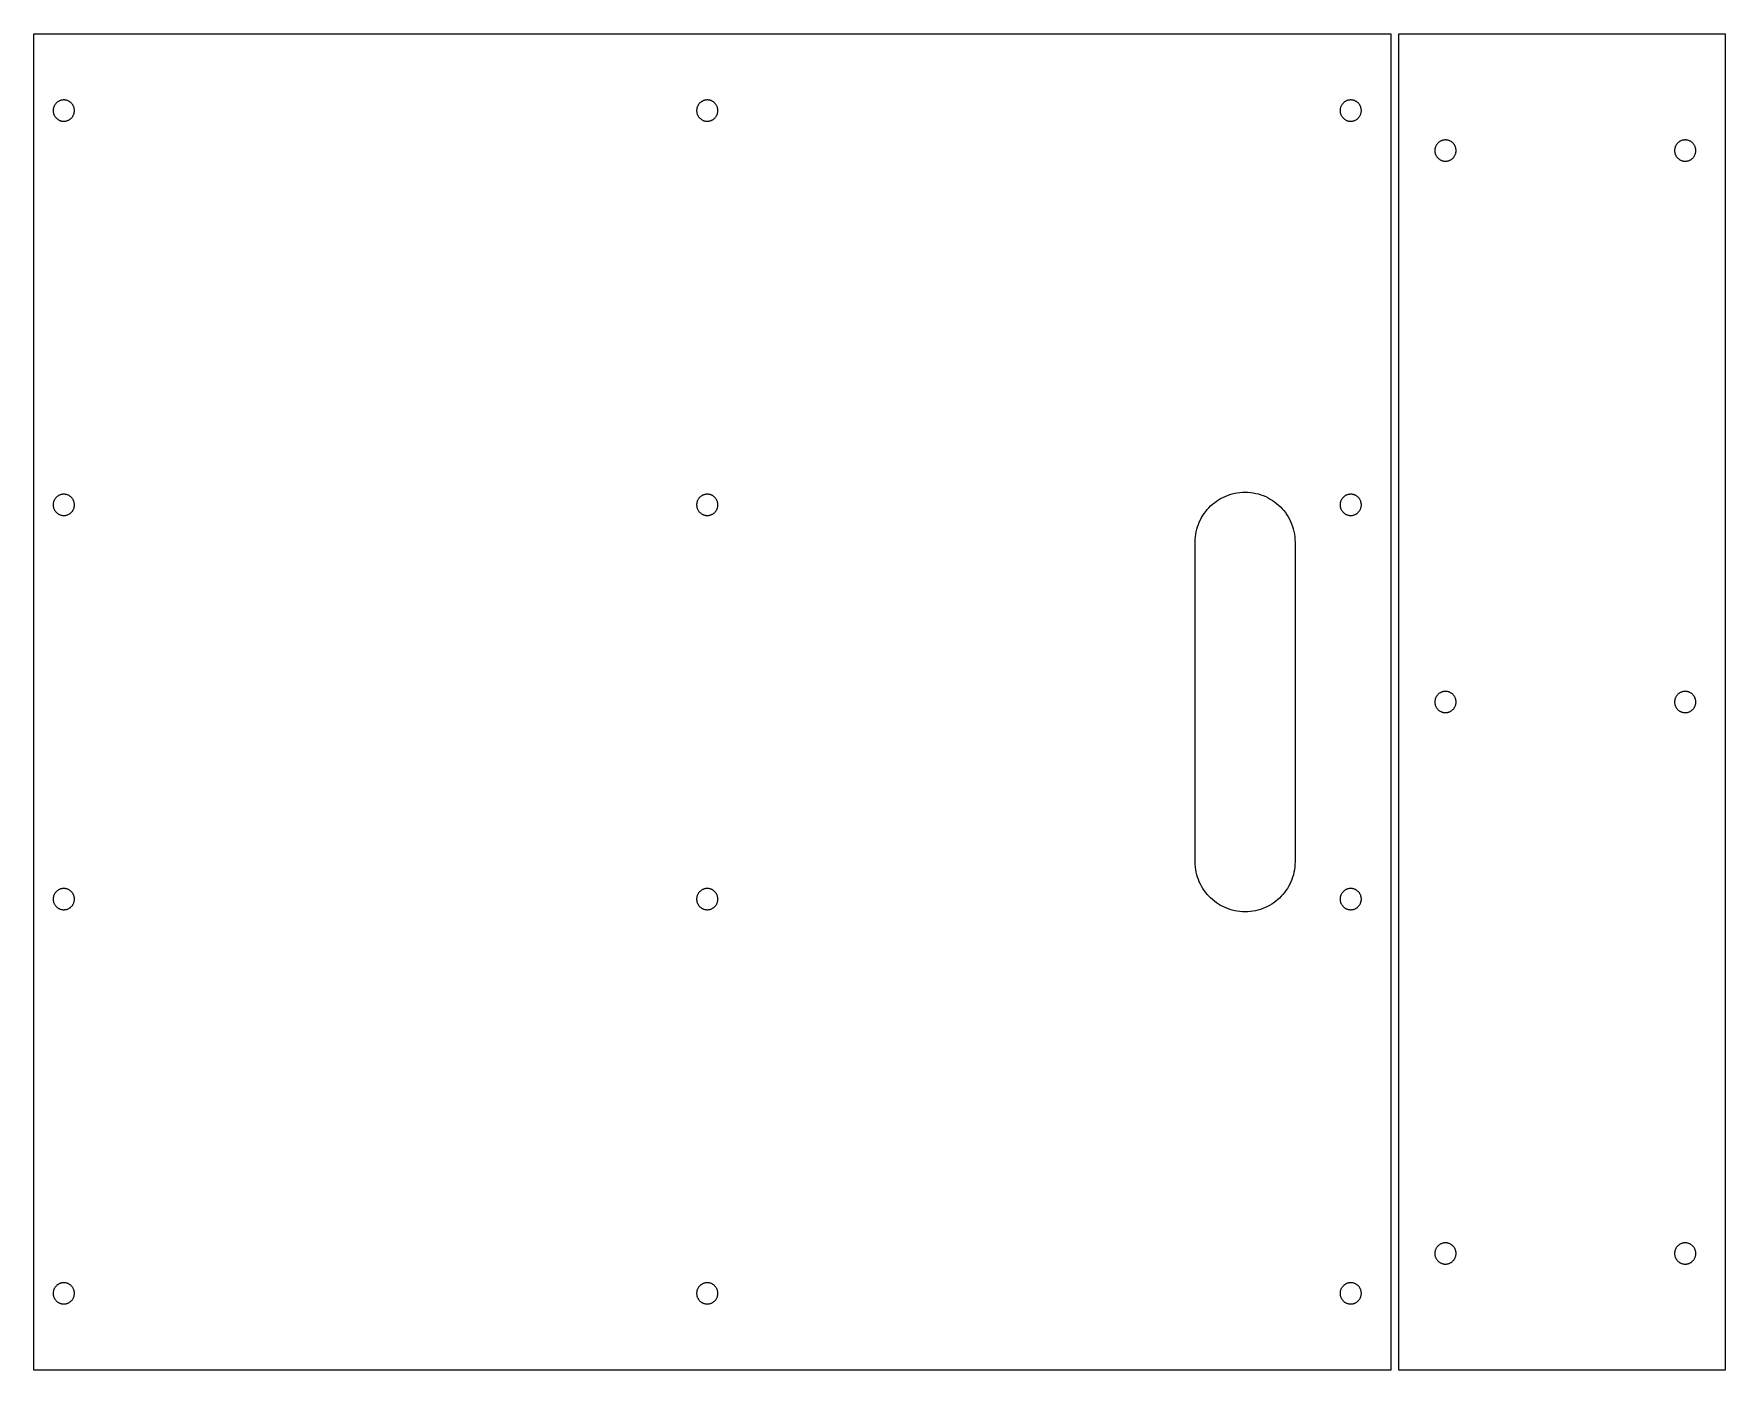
# Model space of a CAD drawing. Header units: millimetres. Extents: x -161 to 377, y -533 to 889.
# Drawn here: x -161 to 377, y -533 to -108 of the extents above; entities that cross this region are included whole.
import ezdxf

# ---------------------------------------------------------------- set-up
doc = ezdxf.new("R2010")
doc.units = ezdxf.units.MM
doc.header["$MEASUREMENT"] = 0

# ---------------------------------------------------------------- blocks, each defined once
blk = doc.blocks.new('block 55')
at = {"color": 7, "lineweight": 25}
blk.add_lwpolyline([(-160.63, -108.29), (270.59, -108.29), (270.59, -533.01), (-160.63, -533.01), (-160.63, -108.29)], dxfattribs=at)
blk = doc.blocks.new('block 56')
at = {"color": 7, "lineweight": 25}
blk.add_lwpolyline([(-151.11, -136.07), (-150.92, -136.06), (-150.74, -136.05), (-150.56, -136.03), (-150.38, -135.99), (-150.21, -135.95), (-150.04, -135.9), (-149.88, -135.84), (-149.71, -135.77), (-149.56, -135.69), (-149.4, -135.61), (-149.26, -135.52), (-149.11, -135.42), (-148.98, -135.31), (-148.85, -135.2), (-148.72, -135.08), (-148.6, -134.95), (-148.49, -134.82), (-148.38, -134.69), (-148.28, -134.54), (-148.19, -134.4), (-148.11, -134.24), (-148.03, -134.09), (-147.96, -133.93), (-147.9, -133.76), (-147.85, -133.59), (-147.81, -133.42), (-147.78, -133.24), (-147.75, -133.06), (-147.74, -132.88), (-147.73, -132.69), (-147.74, -132.51), (-147.75, -132.33), (-147.77, -132.16), (-147.81, -131.98), (-147.85, -131.82), (-147.89, -131.65), (-147.95, -131.49), (-148.01, -131.33), (-148.09, -131.18), (-148.17, -131.03), (-148.25, -130.89), (-148.35, -130.75), (-148.45, -130.61), (-148.55, -130.49), (-148.66, -130.36), (-148.78, -130.24), (-148.91, -130.13), (-149.04, -130.03), (-149.17, -129.93), (-149.31, -129.83), (-149.45, -129.75), (-149.6, -129.67), (-149.76, -129.6), (-149.91, -129.53), (-150.07, -129.48), (-150.24, -129.43), (-150.41, -129.39), (-150.58, -129.35), (-150.75, -129.33), (-150.93, -129.32), (-151.11, -129.31), (-151.29, -129.32), (-151.47, -129.33), (-151.64, -129.35), (-151.81, -129.39), (-151.98, -129.43), (-152.14, -129.48), (-152.31, -129.53), (-152.46, -129.6), (-152.62, -129.67), (-152.77, -129.75), (-152.91, -129.83), (-153.05, -129.93), (-153.18, -130.03), (-153.31, -130.13), (-153.44, -130.25), (-153.56, -130.36), (-153.67, -130.49), (-153.77, -130.62), (-153.87, -130.75), (-153.97, -130.89), (-154.05, -131.04), (-154.13, -131.19), (-154.2, -131.34), (-154.27, -131.5), (-154.33, -131.66), (-154.37, -131.82), (-154.41, -131.99), (-154.45, -132.16), (-154.47, -132.34), (-154.48, -132.51), (-154.49, -132.69), (-154.48, -132.87), (-154.47, -133.05), (-154.45, -133.22), (-154.41, -133.39), (-154.37, -133.56), (-154.33, -133.73), (-154.27, -133.89), (-154.2, -134.05), (-154.13, -134.2), (-154.05, -134.35), (-153.97, -134.49), (-153.87, -134.63), (-153.78, -134.77), (-153.67, -134.9), (-153.56, -135.02), (-153.44, -135.14), (-153.31, -135.25), (-153.18, -135.36), (-153.05, -135.46), (-152.91, -135.55), (-152.77, -135.64), (-152.62, -135.72), (-152.46, -135.79), (-152.31, -135.85), (-152.14, -135.91), (-151.98, -135.96), (-151.81, -136), (-151.64, -136.03), (-151.47, -136.05), (-151.29, -136.06), (-151.11, -136.07)], dxfattribs=at)
blk = doc.blocks.new('block 57')
at = {"color": 7, "lineweight": 25}
blk.add_lwpolyline([(-151.11, -386.68), (-150.92, -386.68), (-150.74, -386.66), (-150.56, -386.64), (-150.38, -386.61), (-150.21, -386.56), (-150.04, -386.51), (-149.88, -386.45), (-149.71, -386.38), (-149.56, -386.31), (-149.4, -386.22), (-149.26, -386.13), (-149.11, -386.03), (-148.98, -385.93), (-148.85, -385.81), (-148.72, -385.7), (-148.6, -385.57), (-148.49, -385.44), (-148.38, -385.3), (-148.28, -385.16), (-148.19, -385.01), (-148.11, -384.86), (-148.03, -384.7), (-147.96, -384.54), (-147.9, -384.37), (-147.85, -384.2), (-147.81, -384.03), (-147.78, -383.85), (-147.75, -383.67), (-147.74, -383.49), (-147.73, -383.31), (-147.74, -383.12), (-147.75, -382.94), (-147.77, -382.77), (-147.81, -382.6), (-147.85, -382.43), (-147.89, -382.27), (-147.95, -382.1), (-148.01, -381.95), (-148.09, -381.8), (-148.17, -381.65), (-148.25, -381.5), (-148.35, -381.36), (-148.45, -381.23), (-148.55, -381.1), (-148.66, -380.98), (-148.78, -380.86), (-148.91, -380.74), (-149.04, -380.64), (-149.17, -380.54), (-149.31, -380.45), (-149.45, -380.36), (-149.6, -380.28), (-149.76, -380.21), (-149.91, -380.15), (-150.07, -380.09), (-150.24, -380.04), (-150.41, -380), (-150.58, -379.97), (-150.75, -379.95), (-150.93, -379.93), (-151.11, -379.93), (-151.29, -379.93), (-151.47, -379.95), (-151.64, -379.97), (-151.81, -380), (-151.98, -380.04), (-152.14, -380.09), (-152.31, -380.15), (-152.46, -380.21), (-152.62, -380.28), (-152.77, -380.36), (-152.91, -380.45), (-153.05, -380.54), (-153.18, -380.64), (-153.31, -380.75), (-153.44, -380.86), (-153.56, -380.98), (-153.67, -381.1), (-153.77, -381.23), (-153.87, -381.36), (-153.97, -381.5), (-154.05, -381.65), (-154.13, -381.8), (-154.2, -381.95), (-154.27, -382.11), (-154.33, -382.27), (-154.37, -382.44), (-154.41, -382.6), (-154.45, -382.78), (-154.47, -382.95), (-154.48, -383.13), (-154.49, -383.31), (-154.48, -383.49), (-154.47, -383.66), (-154.45, -383.84), (-154.41, -384.01), (-154.37, -384.18), (-154.33, -384.34), (-154.27, -384.5), (-154.2, -384.66), (-154.13, -384.81), (-154.05, -384.96), (-153.97, -385.11), (-153.87, -385.25), (-153.78, -385.38), (-153.67, -385.51), (-153.56, -385.63), (-153.44, -385.75), (-153.31, -385.86), (-153.18, -385.97), (-153.05, -386.07), (-152.91, -386.16), (-152.77, -386.25), (-152.62, -386.33), (-152.46, -386.4), (-152.31, -386.47), (-152.14, -386.52), (-151.98, -386.57), (-151.81, -386.61), (-151.64, -386.64), (-151.47, -386.66), (-151.29, -386.68), (-151.11, -386.68)], dxfattribs=at)
blk = doc.blocks.new('block 58')
at = {"color": 7, "lineweight": 25}
blk.add_lwpolyline([(53.39, -511.99), (53.57, -511.99), (53.76, -511.97), (53.94, -511.95), (54.11, -511.91), (54.29, -511.87), (54.46, -511.82), (54.62, -511.76), (54.78, -511.69), (54.94, -511.61), (55.1, -511.53), (55.24, -511.44), (55.39, -511.34), (55.52, -511.23), (55.65, -511.12), (55.78, -511), (55.9, -510.88), (56.01, -510.74), (56.12, -510.61), (56.21, -510.46), (56.31, -510.32), (56.39, -510.16), (56.47, -510.01), (56.54, -509.85), (56.6, -509.68), (56.65, -509.51), (56.69, -509.34), (56.72, -509.16), (56.75, -508.98), (56.76, -508.8), (56.77, -508.61), (56.76, -508.43), (56.75, -508.25), (56.73, -508.08), (56.69, -507.91), (56.65, -507.74), (56.61, -507.57), (56.55, -507.41), (56.48, -507.25), (56.41, -507.1), (56.33, -506.95), (56.25, -506.81), (56.15, -506.67), (56.05, -506.53), (55.95, -506.4), (55.83, -506.28), (55.72, -506.16), (55.59, -506.05), (55.46, -505.95), (55.33, -505.85), (55.19, -505.75), (55.04, -505.67), (54.9, -505.59), (54.74, -505.52), (54.58, -505.45), (54.42, -505.4), (54.26, -505.35), (54.09, -505.31), (53.92, -505.28), (53.75, -505.25), (53.57, -505.24), (53.39, -505.23), (53.21, -505.24), (53.03, -505.25), (52.86, -505.28), (52.69, -505.31), (52.52, -505.35), (52.36, -505.4), (52.19, -505.45), (52.04, -505.52), (51.88, -505.59), (51.73, -505.67), (51.59, -505.75), (51.45, -505.85), (51.31, -505.95), (51.19, -506.05), (51.06, -506.17), (50.94, -506.28), (50.83, -506.41), (50.72, -506.54), (50.62, -506.67), (50.53, -506.81), (50.45, -506.96), (50.37, -507.1), (50.29, -507.26), (50.23, -507.42), (50.17, -507.58), (50.12, -507.74), (50.09, -507.91), (50.05, -508.08), (50.03, -508.26), (50.02, -508.43), (50.01, -508.61), (50.02, -508.79), (50.03, -508.97), (50.05, -509.14), (50.09, -509.31), (50.12, -509.48), (50.17, -509.65), (50.23, -509.81), (50.29, -509.97), (50.37, -510.12), (50.45, -510.27), (50.53, -510.41), (50.62, -510.55), (50.72, -510.69), (50.83, -510.82), (50.94, -510.94), (51.06, -511.06), (51.19, -511.17), (51.31, -511.28), (51.45, -511.38), (51.59, -511.47), (51.73, -511.56), (51.88, -511.64), (52.04, -511.71), (52.19, -511.77), (52.35, -511.83), (52.52, -511.88), (52.69, -511.92), (52.86, -511.95), (53.03, -511.97), (53.21, -511.99), (53.39, -511.99)], dxfattribs=at)
blk = doc.blocks.new('block 59')
at = {"color": 7, "lineweight": 25}
blk.add_lwpolyline([(53.39, -261.38), (53.57, -261.37), (53.76, -261.36), (53.94, -261.33), (54.11, -261.3), (54.29, -261.26), (54.46, -261.2), (54.62, -261.15), (54.78, -261.08), (54.94, -261), (55.1, -260.92), (55.24, -260.82), (55.39, -260.72), (55.52, -260.62), (55.65, -260.51), (55.78, -260.39), (55.9, -260.26), (56.01, -260.13), (56.12, -259.99), (56.21, -259.85), (56.31, -259.7), (56.39, -259.55), (56.47, -259.39), (56.54, -259.23), (56.6, -259.07), (56.65, -258.9), (56.69, -258.72), (56.72, -258.55), (56.75, -258.37), (56.76, -258.18), (56.77, -258), (56.76, -257.81), (56.75, -257.64), (56.73, -257.46), (56.69, -257.29), (56.65, -257.12), (56.61, -256.96), (56.55, -256.8), (56.48, -256.64), (56.41, -256.49), (56.33, -256.34), (56.25, -256.2), (56.15, -256.05), (56.05, -255.92), (55.95, -255.79), (55.83, -255.67), (55.72, -255.55), (55.59, -255.44), (55.46, -255.33), (55.33, -255.23), (55.19, -255.14), (55.04, -255.05), (54.9, -254.97), (54.74, -254.9), (54.58, -254.84), (54.42, -254.78), (54.26, -254.73), (54.09, -254.69), (53.92, -254.66), (53.75, -254.64), (53.57, -254.63), (53.39, -254.62), (53.21, -254.63), (53.03, -254.64), (52.86, -254.66), (52.69, -254.69), (52.52, -254.73), (52.36, -254.78), (52.19, -254.84), (52.04, -254.9), (51.88, -254.97), (51.73, -255.05), (51.59, -255.14), (51.45, -255.23), (51.31, -255.33), (51.19, -255.44), (51.06, -255.55), (50.94, -255.67), (50.83, -255.79), (50.72, -255.92), (50.62, -256.06), (50.53, -256.2), (50.45, -256.34), (50.37, -256.49), (50.29, -256.65), (50.23, -256.8), (50.17, -256.96), (50.12, -257.13), (50.09, -257.3), (50.05, -257.47), (50.03, -257.64), (50.02, -257.82), (50.01, -258), (50.02, -258.18), (50.03, -258.35), (50.05, -258.53), (50.09, -258.7), (50.12, -258.87), (50.17, -259.03), (50.23, -259.2), (50.29, -259.35), (50.37, -259.51), (50.45, -259.65), (50.53, -259.8), (50.62, -259.94), (50.72, -260.07), (50.83, -260.2), (50.94, -260.33), (51.06, -260.45), (51.19, -260.56), (51.31, -260.66), (51.45, -260.76), (51.59, -260.86), (51.73, -260.94), (51.88, -261.02), (52.04, -261.09), (52.19, -261.16), (52.35, -261.22), (52.52, -261.26), (52.69, -261.3), (52.86, -261.34), (53.03, -261.36), (53.21, -261.37), (53.39, -261.38)], dxfattribs=at)
blk = doc.blocks.new('block 60')
at = {"color": 7, "lineweight": 25}
blk.add_lwpolyline([(257.89, -136.07), (258.07, -136.06), (258.26, -136.05), (258.44, -136.03), (258.61, -135.99), (258.79, -135.95), (258.96, -135.9), (259.12, -135.84), (259.28, -135.77), (259.44, -135.69), (259.59, -135.61), (259.74, -135.52), (259.88, -135.42), (260.02, -135.31), (260.15, -135.2), (260.28, -135.08), (260.4, -134.95), (260.51, -134.82), (260.61, -134.69), (260.71, -134.54), (260.81, -134.4), (260.89, -134.24), (260.96, -134.09), (261.03, -133.93), (261.09, -133.76), (261.15, -133.59), (261.19, -133.42), (261.22, -133.24), (261.25, -133.06), (261.26, -132.88), (261.27, -132.69), (261.26, -132.51), (261.25, -132.33), (261.22, -132.16), (261.19, -131.98), (261.15, -131.82), (261.1, -131.65), (261.05, -131.49), (260.98, -131.33), (260.91, -131.18), (260.83, -131.03), (260.75, -130.89), (260.65, -130.75), (260.55, -130.61), (260.45, -130.49), (260.33, -130.36), (260.21, -130.24), (260.09, -130.13), (259.96, -130.03), (259.83, -129.93), (259.69, -129.83), (259.54, -129.75), (259.39, -129.67), (259.24, -129.6), (259.08, -129.53), (258.92, -129.48), (258.76, -129.43), (258.59, -129.39), (258.42, -129.35), (258.24, -129.33), (258.07, -129.32), (257.89, -129.31), (257.71, -129.32), (257.53, -129.33), (257.36, -129.35), (257.19, -129.39), (257.02, -129.43), (256.85, -129.48), (256.69, -129.53), (256.53, -129.6), (256.38, -129.67), (256.23, -129.75), (256.09, -129.83), (255.95, -129.93), (255.81, -130.03), (255.68, -130.13), (255.56, -130.25), (255.44, -130.36), (255.33, -130.49), (255.22, -130.62), (255.12, -130.75), (255.03, -130.89), (254.94, -131.04), (254.86, -131.19), (254.79, -131.34), (254.73, -131.5), (254.67, -131.66), (254.62, -131.82), (254.58, -131.99), (254.55, -132.16), (254.53, -132.34), (254.51, -132.51), (254.51, -132.69), (254.51, -132.87), (254.53, -133.05), (254.55, -133.22), (254.58, -133.39), (254.62, -133.56), (254.67, -133.73), (254.73, -133.89), (254.79, -134.05), (254.86, -134.2), (254.94, -134.35), (255.03, -134.49), (255.12, -134.63), (255.22, -134.77), (255.33, -134.9), (255.44, -135.02), (255.56, -135.14), (255.68, -135.25), (255.81, -135.36), (255.95, -135.46), (256.09, -135.55), (256.23, -135.64), (256.38, -135.72), (256.53, -135.79), (256.69, -135.85), (256.85, -135.91), (257.02, -135.96), (257.19, -136), (257.36, -136.03), (257.53, -136.05), (257.71, -136.06), (257.89, -136.07)], dxfattribs=at)
blk = doc.blocks.new('block 61')
at = {"color": 7, "lineweight": 25}
blk.add_lwpolyline([(257.89, -386.68), (258.07, -386.68), (258.26, -386.66), (258.44, -386.64), (258.61, -386.61), (258.79, -386.56), (258.96, -386.51), (259.12, -386.45), (259.28, -386.38), (259.44, -386.31), (259.59, -386.22), (259.74, -386.13), (259.88, -386.03), (260.02, -385.93), (260.15, -385.81), (260.28, -385.7), (260.4, -385.57), (260.51, -385.44), (260.61, -385.3), (260.71, -385.16), (260.81, -385.01), (260.89, -384.86), (260.96, -384.7), (261.03, -384.54), (261.09, -384.37), (261.15, -384.2), (261.19, -384.03), (261.22, -383.85), (261.25, -383.67), (261.26, -383.49), (261.27, -383.31), (261.26, -383.12), (261.25, -382.94), (261.22, -382.77), (261.19, -382.6), (261.15, -382.43), (261.1, -382.27), (261.05, -382.1), (260.98, -381.95), (260.91, -381.8), (260.83, -381.65), (260.75, -381.5), (260.65, -381.36), (260.55, -381.23), (260.45, -381.1), (260.33, -380.98), (260.21, -380.86), (260.09, -380.74), (259.96, -380.64), (259.83, -380.54), (259.69, -380.45), (259.54, -380.36), (259.39, -380.28), (259.24, -380.21), (259.08, -380.15), (258.92, -380.09), (258.76, -380.04), (258.59, -380), (258.42, -379.97), (258.24, -379.95), (258.07, -379.93), (257.89, -379.93), (257.71, -379.93), (257.53, -379.95), (257.36, -379.97), (257.19, -380), (257.02, -380.04), (256.85, -380.09), (256.69, -380.15), (256.53, -380.21), (256.38, -380.28), (256.23, -380.36), (256.09, -380.45), (255.95, -380.54), (255.81, -380.64), (255.68, -380.75), (255.56, -380.86), (255.44, -380.98), (255.33, -381.1), (255.22, -381.23), (255.12, -381.36), (255.03, -381.5), (254.94, -381.65), (254.86, -381.8), (254.79, -381.95), (254.73, -382.11), (254.67, -382.27), (254.62, -382.44), (254.58, -382.6), (254.55, -382.78), (254.53, -382.95), (254.51, -383.13), (254.51, -383.31), (254.51, -383.49), (254.53, -383.66), (254.55, -383.84), (254.58, -384.01), (254.62, -384.18), (254.67, -384.34), (254.73, -384.5), (254.79, -384.66), (254.86, -384.81), (254.94, -384.96), (255.03, -385.11), (255.12, -385.25), (255.22, -385.38), (255.33, -385.51), (255.44, -385.63), (255.56, -385.75), (255.68, -385.86), (255.81, -385.97), (255.95, -386.07), (256.09, -386.16), (256.23, -386.25), (256.38, -386.33), (256.53, -386.4), (256.69, -386.47), (256.85, -386.52), (257.02, -386.57), (257.19, -386.61), (257.36, -386.64), (257.53, -386.66), (257.71, -386.68), (257.89, -386.68)], dxfattribs=at)
blk = doc.blocks.new('block 62')
at = {"color": 7, "lineweight": 25}
blk.add_lwpolyline([(257.89, -511.99), (258.07, -511.99), (258.26, -511.97), (258.44, -511.95), (258.61, -511.91), (258.79, -511.87), (258.96, -511.82), (259.12, -511.76), (259.28, -511.69), (259.44, -511.61), (259.59, -511.53), (259.74, -511.44), (259.88, -511.34), (260.02, -511.23), (260.15, -511.12), (260.28, -511), (260.4, -510.88), (260.51, -510.74), (260.61, -510.61), (260.71, -510.46), (260.81, -510.32), (260.89, -510.16), (260.96, -510.01), (261.03, -509.85), (261.09, -509.68), (261.15, -509.51), (261.19, -509.34), (261.22, -509.16), (261.25, -508.98), (261.26, -508.8), (261.27, -508.61), (261.26, -508.43), (261.25, -508.25), (261.22, -508.08), (261.19, -507.91), (261.15, -507.74), (261.1, -507.57), (261.05, -507.41), (260.98, -507.25), (260.91, -507.1), (260.83, -506.95), (260.75, -506.81), (260.65, -506.67), (260.55, -506.53), (260.45, -506.4), (260.33, -506.28), (260.21, -506.16), (260.09, -506.05), (259.96, -505.95), (259.83, -505.85), (259.69, -505.75), (259.54, -505.67), (259.39, -505.59), (259.24, -505.52), (259.08, -505.45), (258.92, -505.4), (258.76, -505.35), (258.59, -505.31), (258.42, -505.28), (258.24, -505.25), (258.07, -505.24), (257.89, -505.23), (257.71, -505.24), (257.53, -505.25), (257.36, -505.28), (257.19, -505.31), (257.02, -505.35), (256.85, -505.4), (256.69, -505.45), (256.53, -505.52), (256.38, -505.59), (256.23, -505.67), (256.09, -505.75), (255.95, -505.85), (255.81, -505.95), (255.68, -506.05), (255.56, -506.17), (255.44, -506.28), (255.33, -506.41), (255.22, -506.54), (255.12, -506.67), (255.03, -506.81), (254.94, -506.96), (254.86, -507.1), (254.79, -507.26), (254.73, -507.42), (254.67, -507.58), (254.62, -507.74), (254.58, -507.91), (254.55, -508.08), (254.53, -508.26), (254.51, -508.43), (254.51, -508.61), (254.51, -508.79), (254.53, -508.97), (254.55, -509.14), (254.58, -509.31), (254.62, -509.48), (254.67, -509.65), (254.73, -509.81), (254.79, -509.97), (254.86, -510.12), (254.94, -510.27), (255.03, -510.41), (255.12, -510.55), (255.22, -510.69), (255.33, -510.82), (255.44, -510.94), (255.56, -511.06), (255.68, -511.17), (255.81, -511.28), (255.95, -511.38), (256.09, -511.47), (256.23, -511.56), (256.38, -511.64), (256.53, -511.71), (256.69, -511.77), (256.85, -511.83), (257.02, -511.88), (257.19, -511.92), (257.36, -511.95), (257.53, -511.97), (257.71, -511.99), (257.89, -511.99)], dxfattribs=at)
blk = doc.blocks.new('block 63')
at = {"color": 7, "lineweight": 25}
blk.add_lwpolyline([(257.89, -261.38), (258.07, -261.37), (258.26, -261.36), (258.44, -261.33), (258.61, -261.3), (258.79, -261.26), (258.96, -261.2), (259.12, -261.15), (259.28, -261.08), (259.44, -261), (259.59, -260.92), (259.74, -260.82), (259.88, -260.72), (260.02, -260.62), (260.15, -260.51), (260.28, -260.39), (260.4, -260.26), (260.51, -260.13), (260.61, -259.99), (260.71, -259.85), (260.81, -259.7), (260.89, -259.55), (260.96, -259.39), (261.03, -259.23), (261.09, -259.07), (261.15, -258.9), (261.19, -258.72), (261.22, -258.55), (261.25, -258.37), (261.26, -258.18), (261.27, -258), (261.26, -257.81), (261.25, -257.64), (261.22, -257.46), (261.19, -257.29), (261.15, -257.12), (261.1, -256.96), (261.05, -256.8), (260.98, -256.64), (260.91, -256.49), (260.83, -256.34), (260.75, -256.2), (260.65, -256.05), (260.55, -255.92), (260.45, -255.79), (260.33, -255.67), (260.21, -255.55), (260.09, -255.44), (259.96, -255.33), (259.83, -255.23), (259.69, -255.14), (259.54, -255.05), (259.39, -254.97), (259.24, -254.9), (259.08, -254.84), (258.92, -254.78), (258.76, -254.73), (258.59, -254.69), (258.42, -254.66), (258.24, -254.64), (258.07, -254.63), (257.89, -254.62), (257.71, -254.63), (257.53, -254.64), (257.36, -254.66), (257.19, -254.69), (257.02, -254.73), (256.85, -254.78), (256.69, -254.84), (256.53, -254.9), (256.38, -254.97), (256.23, -255.05), (256.09, -255.14), (255.95, -255.23), (255.81, -255.33), (255.68, -255.44), (255.56, -255.55), (255.44, -255.67), (255.33, -255.79), (255.22, -255.92), (255.12, -256.06), (255.03, -256.2), (254.94, -256.34), (254.86, -256.49), (254.79, -256.65), (254.73, -256.8), (254.67, -256.96), (254.62, -257.13), (254.58, -257.3), (254.55, -257.47), (254.53, -257.64), (254.51, -257.82), (254.51, -258), (254.51, -258.18), (254.53, -258.35), (254.55, -258.53), (254.58, -258.7), (254.62, -258.87), (254.67, -259.03), (254.73, -259.2), (254.79, -259.35), (254.86, -259.51), (254.94, -259.65), (255.03, -259.8), (255.12, -259.94), (255.22, -260.07), (255.33, -260.2), (255.44, -260.33), (255.56, -260.45), (255.68, -260.56), (255.81, -260.66), (255.95, -260.76), (256.09, -260.86), (256.23, -260.94), (256.38, -261.02), (256.53, -261.09), (256.69, -261.16), (256.85, -261.22), (257.02, -261.26), (257.19, -261.3), (257.36, -261.34), (257.53, -261.36), (257.71, -261.37), (257.89, -261.38)], dxfattribs=at)
blk = doc.blocks.new('block 64')
at = {"color": 7, "lineweight": 25}
blk.add_lwpolyline([(53.39, -136.07), (53.57, -136.06), (53.76, -136.05), (53.94, -136.03), (54.11, -135.99), (54.29, -135.95), (54.46, -135.9), (54.62, -135.84), (54.78, -135.77), (54.94, -135.69), (55.1, -135.61), (55.24, -135.52), (55.39, -135.42), (55.52, -135.31), (55.65, -135.2), (55.78, -135.08), (55.9, -134.95), (56.01, -134.82), (56.12, -134.69), (56.21, -134.54), (56.31, -134.4), (56.39, -134.24), (56.47, -134.09), (56.54, -133.93), (56.6, -133.76), (56.65, -133.59), (56.69, -133.42), (56.72, -133.24), (56.75, -133.06), (56.76, -132.88), (56.77, -132.69), (56.76, -132.51), (56.75, -132.33), (56.73, -132.16), (56.69, -131.98), (56.65, -131.82), (56.61, -131.65), (56.55, -131.49), (56.48, -131.33), (56.41, -131.18), (56.33, -131.03), (56.25, -130.89), (56.15, -130.75), (56.05, -130.61), (55.95, -130.49), (55.83, -130.36), (55.72, -130.24), (55.59, -130.13), (55.46, -130.03), (55.33, -129.93), (55.19, -129.83), (55.04, -129.75), (54.9, -129.67), (54.74, -129.6), (54.58, -129.53), (54.42, -129.48), (54.26, -129.43), (54.09, -129.39), (53.92, -129.35), (53.75, -129.33), (53.57, -129.32), (53.39, -129.31), (53.21, -129.32), (53.03, -129.33), (52.86, -129.35), (52.69, -129.39), (52.52, -129.43), (52.36, -129.48), (52.19, -129.53), (52.04, -129.6), (51.88, -129.67), (51.73, -129.75), (51.59, -129.83), (51.45, -129.93), (51.31, -130.03), (51.19, -130.13), (51.06, -130.25), (50.94, -130.36), (50.83, -130.49), (50.72, -130.62), (50.62, -130.75), (50.53, -130.89), (50.45, -131.04), (50.37, -131.19), (50.29, -131.34), (50.23, -131.5), (50.17, -131.66), (50.12, -131.82), (50.09, -131.99), (50.05, -132.16), (50.03, -132.34), (50.02, -132.51), (50.01, -132.69), (50.02, -132.87), (50.03, -133.05), (50.05, -133.22), (50.09, -133.39), (50.12, -133.56), (50.17, -133.73), (50.23, -133.89), (50.29, -134.05), (50.37, -134.2), (50.45, -134.35), (50.53, -134.49), (50.62, -134.63), (50.72, -134.77), (50.83, -134.9), (50.94, -135.02), (51.06, -135.14), (51.19, -135.25), (51.31, -135.36), (51.45, -135.46), (51.59, -135.55), (51.73, -135.64), (51.88, -135.72), (52.04, -135.79), (52.19, -135.85), (52.35, -135.91), (52.52, -135.96), (52.69, -136), (52.86, -136.03), (53.03, -136.05), (53.21, -136.06), (53.39, -136.07)], dxfattribs=at)
blk = doc.blocks.new('block 65')
at = {"color": 7, "lineweight": 25}
blk.add_lwpolyline([(53.39, -386.68), (53.57, -386.68), (53.76, -386.66), (53.94, -386.64), (54.11, -386.61), (54.29, -386.56), (54.46, -386.51), (54.62, -386.45), (54.78, -386.38), (54.94, -386.31), (55.1, -386.22), (55.24, -386.13), (55.39, -386.03), (55.52, -385.93), (55.65, -385.81), (55.78, -385.7), (55.9, -385.57), (56.01, -385.44), (56.12, -385.3), (56.21, -385.16), (56.31, -385.01), (56.39, -384.86), (56.47, -384.7), (56.54, -384.54), (56.6, -384.37), (56.65, -384.2), (56.69, -384.03), (56.72, -383.85), (56.75, -383.67), (56.76, -383.49), (56.77, -383.31), (56.76, -383.12), (56.75, -382.94), (56.73, -382.77), (56.69, -382.6), (56.65, -382.43), (56.61, -382.27), (56.55, -382.1), (56.48, -381.95), (56.41, -381.8), (56.33, -381.65), (56.25, -381.5), (56.15, -381.36), (56.05, -381.23), (55.95, -381.1), (55.83, -380.98), (55.72, -380.86), (55.59, -380.74), (55.46, -380.64), (55.33, -380.54), (55.19, -380.45), (55.04, -380.36), (54.9, -380.28), (54.74, -380.21), (54.58, -380.15), (54.42, -380.09), (54.26, -380.04), (54.09, -380), (53.92, -379.97), (53.75, -379.95), (53.57, -379.93), (53.39, -379.93), (53.21, -379.93), (53.03, -379.95), (52.86, -379.97), (52.69, -380), (52.52, -380.04), (52.36, -380.09), (52.19, -380.15), (52.04, -380.21), (51.88, -380.28), (51.73, -380.36), (51.59, -380.45), (51.45, -380.54), (51.31, -380.64), (51.19, -380.75), (51.06, -380.86), (50.94, -380.98), (50.83, -381.1), (50.72, -381.23), (50.62, -381.36), (50.53, -381.5), (50.45, -381.65), (50.37, -381.8), (50.29, -381.95), (50.23, -382.11), (50.17, -382.27), (50.12, -382.44), (50.09, -382.6), (50.05, -382.78), (50.03, -382.95), (50.02, -383.13), (50.01, -383.31), (50.02, -383.49), (50.03, -383.66), (50.05, -383.84), (50.09, -384.01), (50.12, -384.18), (50.17, -384.34), (50.23, -384.5), (50.29, -384.66), (50.37, -384.81), (50.45, -384.96), (50.53, -385.11), (50.62, -385.25), (50.72, -385.38), (50.83, -385.51), (50.94, -385.63), (51.06, -385.75), (51.19, -385.86), (51.31, -385.97), (51.45, -386.07), (51.59, -386.16), (51.73, -386.25), (51.88, -386.33), (52.04, -386.4), (52.19, -386.47), (52.35, -386.52), (52.52, -386.57), (52.69, -386.61), (52.86, -386.64), (53.03, -386.66), (53.21, -386.68), (53.39, -386.68)], dxfattribs=at)
blk = doc.blocks.new('block 66')
at = {"color": 7, "lineweight": 25}
blk.add_lwpolyline([(-151.11, -511.99), (-150.92, -511.99), (-150.74, -511.97), (-150.56, -511.95), (-150.38, -511.91), (-150.21, -511.87), (-150.04, -511.82), (-149.88, -511.76), (-149.71, -511.69), (-149.56, -511.61), (-149.4, -511.53), (-149.26, -511.44), (-149.11, -511.34), (-148.98, -511.23), (-148.85, -511.12), (-148.72, -511), (-148.6, -510.88), (-148.49, -510.74), (-148.38, -510.61), (-148.28, -510.46), (-148.19, -510.32), (-148.11, -510.16), (-148.03, -510.01), (-147.96, -509.85), (-147.9, -509.68), (-147.85, -509.51), (-147.81, -509.34), (-147.78, -509.16), (-147.75, -508.98), (-147.74, -508.8), (-147.73, -508.61), (-147.74, -508.43), (-147.75, -508.25), (-147.77, -508.08), (-147.81, -507.91), (-147.85, -507.74), (-147.89, -507.57), (-147.95, -507.41), (-148.01, -507.25), (-148.09, -507.1), (-148.17, -506.95), (-148.25, -506.81), (-148.35, -506.67), (-148.45, -506.53), (-148.55, -506.4), (-148.66, -506.28), (-148.78, -506.16), (-148.91, -506.05), (-149.04, -505.95), (-149.17, -505.85), (-149.31, -505.75), (-149.45, -505.67), (-149.6, -505.59), (-149.76, -505.52), (-149.91, -505.45), (-150.07, -505.4), (-150.24, -505.35), (-150.41, -505.31), (-150.58, -505.28), (-150.75, -505.25), (-150.93, -505.24), (-151.11, -505.23), (-151.29, -505.24), (-151.47, -505.25), (-151.64, -505.28), (-151.81, -505.31), (-151.98, -505.35), (-152.14, -505.4), (-152.31, -505.45), (-152.46, -505.52), (-152.62, -505.59), (-152.77, -505.67), (-152.91, -505.75), (-153.05, -505.85), (-153.18, -505.95), (-153.31, -506.05), (-153.44, -506.17), (-153.56, -506.28), (-153.67, -506.41), (-153.77, -506.54), (-153.87, -506.67), (-153.97, -506.81), (-154.05, -506.96), (-154.13, -507.1), (-154.2, -507.26), (-154.27, -507.42), (-154.33, -507.58), (-154.37, -507.74), (-154.41, -507.91), (-154.45, -508.08), (-154.47, -508.26), (-154.48, -508.43), (-154.49, -508.61), (-154.48, -508.79), (-154.47, -508.97), (-154.45, -509.14), (-154.41, -509.31), (-154.37, -509.48), (-154.33, -509.65), (-154.27, -509.81), (-154.2, -509.97), (-154.13, -510.12), (-154.05, -510.27), (-153.97, -510.41), (-153.87, -510.55), (-153.78, -510.69), (-153.67, -510.82), (-153.56, -510.94), (-153.44, -511.06), (-153.31, -511.17), (-153.18, -511.28), (-153.05, -511.38), (-152.91, -511.47), (-152.77, -511.56), (-152.62, -511.64), (-152.46, -511.71), (-152.31, -511.77), (-152.14, -511.83), (-151.98, -511.88), (-151.81, -511.92), (-151.64, -511.95), (-151.47, -511.97), (-151.29, -511.99), (-151.11, -511.99)], dxfattribs=at)
blk = doc.blocks.new('block 67')
at = {"color": 7, "lineweight": 25}
blk.add_lwpolyline([(-151.11, -261.38), (-150.92, -261.37), (-150.74, -261.36), (-150.56, -261.33), (-150.38, -261.3), (-150.21, -261.26), (-150.04, -261.2), (-149.88, -261.15), (-149.71, -261.08), (-149.56, -261), (-149.4, -260.92), (-149.26, -260.82), (-149.11, -260.72), (-148.98, -260.62), (-148.85, -260.51), (-148.72, -260.39), (-148.6, -260.26), (-148.49, -260.13), (-148.38, -259.99), (-148.28, -259.85), (-148.19, -259.7), (-148.11, -259.55), (-148.03, -259.39), (-147.96, -259.23), (-147.9, -259.07), (-147.85, -258.9), (-147.81, -258.72), (-147.78, -258.55), (-147.75, -258.37), (-147.74, -258.18), (-147.73, -258), (-147.74, -257.81), (-147.75, -257.64), (-147.77, -257.46), (-147.81, -257.29), (-147.85, -257.12), (-147.89, -256.96), (-147.95, -256.8), (-148.01, -256.64), (-148.09, -256.49), (-148.17, -256.34), (-148.25, -256.2), (-148.35, -256.05), (-148.45, -255.92), (-148.55, -255.79), (-148.66, -255.67), (-148.78, -255.55), (-148.91, -255.44), (-149.04, -255.33), (-149.17, -255.23), (-149.31, -255.14), (-149.45, -255.05), (-149.6, -254.97), (-149.76, -254.9), (-149.91, -254.84), (-150.07, -254.78), (-150.24, -254.73), (-150.41, -254.69), (-150.58, -254.66), (-150.75, -254.64), (-150.93, -254.63), (-151.11, -254.62), (-151.29, -254.63), (-151.47, -254.64), (-151.64, -254.66), (-151.81, -254.69), (-151.98, -254.73), (-152.14, -254.78), (-152.31, -254.84), (-152.46, -254.9), (-152.62, -254.97), (-152.77, -255.05), (-152.91, -255.14), (-153.05, -255.23), (-153.18, -255.33), (-153.31, -255.44), (-153.44, -255.55), (-153.56, -255.67), (-153.67, -255.79), (-153.77, -255.92), (-153.87, -256.06), (-153.97, -256.2), (-154.05, -256.34), (-154.13, -256.49), (-154.2, -256.65), (-154.27, -256.8), (-154.33, -256.96), (-154.37, -257.13), (-154.41, -257.3), (-154.45, -257.47), (-154.47, -257.64), (-154.48, -257.82), (-154.49, -258), (-154.48, -258.18), (-154.47, -258.35), (-154.45, -258.53), (-154.41, -258.7), (-154.37, -258.87), (-154.33, -259.03), (-154.27, -259.2), (-154.2, -259.35), (-154.13, -259.51), (-154.05, -259.65), (-153.97, -259.8), (-153.87, -259.94), (-153.78, -260.07), (-153.67, -260.2), (-153.56, -260.33), (-153.44, -260.45), (-153.31, -260.56), (-153.18, -260.66), (-153.05, -260.76), (-152.91, -260.86), (-152.77, -260.94), (-152.62, -261.02), (-152.46, -261.09), (-152.31, -261.16), (-152.14, -261.22), (-151.98, -261.26), (-151.81, -261.3), (-151.64, -261.34), (-151.47, -261.36), (-151.29, -261.37), (-151.11, -261.38)], dxfattribs=at)
blk = doc.blocks.new('block 68')
at = {"color": 7, "lineweight": 25}
blk.add_lwpolyline([(240.19, -269.85), (240.19, -371.45), (240.16, -372.32), (240.1, -373.15), (239.99, -373.97), (239.84, -374.78), (239.65, -375.56), (239.42, -376.34), (239.16, -377.1), (238.85, -377.83), (238.51, -378.55), (238.14, -379.25), (237.74, -379.93), (237.3, -380.59), (236.83, -381.22), (236.33, -381.82), (235.8, -382.41), (235.25, -382.96), (234.66, -383.49), (234.06, -383.99), (233.42, -384.45), (232.77, -384.89), (232.09, -385.3), (231.39, -385.67), (230.67, -386), (229.93, -386.3), (229.17, -386.57), (228.4, -386.8), (227.61, -386.98), (226.8, -387.13), (225.99, -387.24), (225.16, -387.3), (224.31, -387.33), (223.47, -387.3), (222.64, -387.24), (221.82, -387.13), (221.01, -386.98), (220.22, -386.8), (219.45, -386.57), (218.69, -386.3), (217.95, -386), (217.23, -385.66), (216.53, -385.29), (215.85, -384.89), (215.19, -384.45), (214.56, -383.98), (213.95, -383.48), (213.37, -382.95), (212.81, -382.4), (212.29, -381.81), (211.79, -381.2), (211.32, -380.57), (210.88, -379.92), (210.47, -379.24), (210.1, -378.54), (209.76, -377.82), (209.46, -377.08), (209.2, -376.32), (208.97, -375.54), (208.78, -374.75), (208.63, -373.95), (208.52, -373.13), (208.46, -372.3), (208.44, -371.45), (208.44, -269.85), (208.46, -269.01), (208.52, -268.18), (208.63, -267.36), (208.78, -266.55), (208.97, -265.76), (209.2, -264.99), (209.46, -264.23), (209.76, -263.49), (210.1, -262.77), (210.47, -262.07), (210.88, -261.39), (211.32, -260.73), (211.79, -260.1), (212.28, -259.49), (212.81, -258.91), (213.37, -258.35), (213.95, -257.82), (214.56, -257.33), (215.19, -256.86), (215.85, -256.42), (216.53, -256.01), (217.23, -255.64), (217.95, -255.3), (218.69, -255), (219.45, -254.74), (220.22, -254.51), (221.01, -254.32), (221.82, -254.17), (222.64, -254.06), (223.47, -254), (224.31, -253.98), (225.18, -254), (226.04, -254.07), (226.89, -254.19), (227.72, -254.34), (228.53, -254.54), (229.33, -254.79), (230.11, -255.07), (230.87, -255.39), (231.61, -255.75), (232.33, -256.15), (233.02, -256.58), (233.69, -257.04), (234.33, -257.54), (234.95, -258.07), (235.54, -258.63), (236.1, -259.22), (236.63, -259.83), (237.12, -260.48), (237.59, -261.15), (238.02, -261.84), (238.42, -262.56), (238.78, -263.3), (239.1, -264.05), (239.38, -264.83), (239.62, -265.63), (239.82, -266.45), (239.98, -267.28), (240.1, -268.12), (240.16, -268.98), (240.19, -269.85)], dxfattribs=at)
blk = doc.blocks.new('block 69')
at = {"color": 7, "lineweight": 25}
blk.add_lwpolyline([(273.13, -108.3), (376.89, -108.3), (376.89, -533.02), (273.13, -533.02), (273.13, -108.3)], dxfattribs=at)
blk = doc.blocks.new('block 70')
at = {"color": 7, "lineweight": 25}
blk.add_lwpolyline([(364.19, -148.78), (364.37, -148.78), (364.56, -148.76), (364.74, -148.74), (364.91, -148.7), (365.09, -148.66), (365.26, -148.61), (365.42, -148.55), (365.58, -148.48), (365.74, -148.4), (365.89, -148.32), (366.04, -148.23), (366.18, -148.13), (366.32, -148.02), (366.45, -147.91), (366.58, -147.79), (366.7, -147.67), (366.81, -147.54), (366.91, -147.4), (367.01, -147.26), (367.1, -147.11), (367.19, -146.96), (367.26, -146.8), (367.33, -146.64), (367.39, -146.47), (367.45, -146.3), (367.49, -146.13), (367.52, -145.95), (367.55, -145.77), (367.56, -145.59), (367.56, -145.4), (367.56, -145.22), (367.55, -145.04), (367.52, -144.87), (367.49, -144.7), (367.45, -144.53), (367.4, -144.36), (367.35, -144.2), (367.28, -144.05), (367.21, -143.89), (367.13, -143.74), (367.04, -143.6), (366.95, -143.46), (366.85, -143.33), (366.74, -143.2), (366.63, -143.07), (366.51, -142.95), (366.39, -142.84), (366.26, -142.74), (366.13, -142.64), (365.99, -142.54), (365.84, -142.46), (365.69, -142.38), (365.54, -142.31), (365.38, -142.24), (365.22, -142.19), (365.06, -142.14), (364.89, -142.1), (364.72, -142.07), (364.54, -142.04), (364.37, -142.03), (364.19, -142.03), (364.01, -142.03), (363.83, -142.04), (363.66, -142.07), (363.49, -142.1), (363.32, -142.14), (363.15, -142.19), (362.99, -142.24), (362.83, -142.31), (362.68, -142.38), (362.53, -142.46), (362.39, -142.55), (362.25, -142.64), (362.11, -142.74), (361.98, -142.84), (361.86, -142.96), (361.74, -143.07), (361.63, -143.2), (361.52, -143.33), (361.42, -143.46), (361.33, -143.6), (361.24, -143.75), (361.16, -143.9), (361.09, -144.05), (361.03, -144.21), (360.97, -144.37), (360.92, -144.53), (360.88, -144.7), (360.85, -144.87), (360.83, -145.05), (360.81, -145.22), (360.81, -145.4), (360.81, -145.58), (360.83, -145.76), (360.85, -145.93), (360.88, -146.11), (360.92, -146.27), (360.97, -146.44), (361.03, -146.6), (361.09, -146.76), (361.16, -146.91), (361.24, -147.06), (361.33, -147.2), (361.42, -147.34), (361.52, -147.48), (361.63, -147.61), (361.74, -147.73), (361.86, -147.85), (361.98, -147.96), (362.11, -148.07), (362.25, -148.17), (362.39, -148.26), (362.53, -148.35), (362.68, -148.43), (362.83, -148.5), (362.99, -148.56), (363.15, -148.62), (363.32, -148.67), (363.49, -148.71), (363.66, -148.74), (363.83, -148.76), (364.01, -148.78), (364.19, -148.78)], dxfattribs=at)
blk = doc.blocks.new('block 71')
at = {"color": 7, "lineweight": 25}
blk.add_lwpolyline([(364.19, -499.3), (364.37, -499.3), (364.56, -499.28), (364.74, -499.26), (364.91, -499.22), (365.09, -499.18), (365.26, -499.13), (365.42, -499.07), (365.58, -499), (365.74, -498.92), (365.89, -498.84), (366.04, -498.75), (366.18, -498.65), (366.32, -498.54), (366.45, -498.43), (366.58, -498.31), (366.7, -498.19), (366.81, -498.06), (366.91, -497.92), (367.01, -497.78), (367.1, -497.63), (367.19, -497.48), (367.26, -497.32), (367.33, -497.16), (367.39, -496.99), (367.45, -496.82), (367.49, -496.65), (367.52, -496.47), (367.55, -496.29), (367.56, -496.11), (367.56, -495.92), (367.56, -495.74), (367.55, -495.56), (367.52, -495.39), (367.49, -495.22), (367.45, -495.05), (367.4, -494.88), (367.35, -494.72), (367.28, -494.57), (367.21, -494.41), (367.13, -494.26), (367.04, -494.12), (366.95, -493.98), (366.85, -493.85), (366.74, -493.72), (366.63, -493.59), (366.51, -493.47), (366.39, -493.36), (366.26, -493.26), (366.13, -493.16), (365.99, -493.06), (365.84, -492.98), (365.69, -492.9), (365.54, -492.83), (365.38, -492.76), (365.22, -492.71), (365.06, -492.66), (364.89, -492.62), (364.72, -492.59), (364.54, -492.56), (364.37, -492.55), (364.19, -492.55), (364.01, -492.55), (363.83, -492.56), (363.66, -492.59), (363.49, -492.62), (363.32, -492.66), (363.15, -492.71), (362.99, -492.76), (362.83, -492.83), (362.68, -492.9), (362.53, -492.98), (362.39, -493.07), (362.25, -493.16), (362.11, -493.26), (361.98, -493.36), (361.86, -493.48), (361.74, -493.6), (361.63, -493.72), (361.52, -493.85), (361.42, -493.98), (361.33, -494.12), (361.24, -494.27), (361.16, -494.42), (361.09, -494.57), (361.03, -494.73), (360.97, -494.89), (360.92, -495.05), (360.88, -495.22), (360.85, -495.39), (360.83, -495.57), (360.81, -495.74), (360.81, -495.92), (360.81, -496.1), (360.83, -496.28), (360.85, -496.45), (360.88, -496.63), (360.92, -496.79), (360.97, -496.96), (361.03, -497.12), (361.09, -497.28), (361.16, -497.43), (361.24, -497.58), (361.33, -497.72), (361.42, -497.86), (361.52, -498), (361.63, -498.13), (361.74, -498.25), (361.86, -498.37), (361.98, -498.48), (362.11, -498.59), (362.25, -498.69), (362.39, -498.78), (362.53, -498.87), (362.68, -498.95), (362.83, -499.02), (362.99, -499.08), (363.15, -499.14), (363.32, -499.19), (363.49, -499.23), (363.66, -499.26), (363.83, -499.28), (364.01, -499.3), (364.19, -499.3)], dxfattribs=at)
blk = doc.blocks.new('block 72')
at = {"color": 7, "lineweight": 25}
blk.add_lwpolyline([(287.99, -324.04), (288.17, -324.04), (288.36, -324.02), (288.54, -324), (288.71, -323.96), (288.89, -323.92), (289.06, -323.87), (289.22, -323.81), (289.38, -323.74), (289.54, -323.66), (289.69, -323.58), (289.84, -323.49), (289.98, -323.39), (290.12, -323.28), (290.25, -323.17), (290.38, -323.05), (290.5, -322.93), (290.61, -322.8), (290.71, -322.66), (290.81, -322.52), (290.9, -322.37), (290.99, -322.22), (291.06, -322.06), (291.13, -321.9), (291.19, -321.73), (291.24, -321.56), (291.29, -321.39), (291.32, -321.21), (291.35, -321.03), (291.36, -320.85), (291.36, -320.66), (291.36, -320.48), (291.35, -320.3), (291.32, -320.13), (291.29, -319.96), (291.25, -319.79), (291.2, -319.62), (291.15, -319.46), (291.08, -319.31), (291.01, -319.15), (290.93, -319), (290.84, -318.86), (290.75, -318.72), (290.65, -318.59), (290.54, -318.46), (290.43, -318.33), (290.31, -318.21), (290.19, -318.1), (290.06, -318), (289.93, -317.9), (289.79, -317.8), (289.64, -317.72), (289.49, -317.64), (289.34, -317.57), (289.18, -317.5), (289.02, -317.45), (288.86, -317.4), (288.69, -317.36), (288.52, -317.33), (288.34, -317.3), (288.17, -317.29), (287.99, -317.29), (287.81, -317.29), (287.63, -317.3), (287.46, -317.33), (287.29, -317.36), (287.12, -317.4), (286.95, -317.45), (286.79, -317.5), (286.63, -317.57), (286.48, -317.64), (286.33, -317.72), (286.19, -317.8), (286.05, -317.9), (285.91, -318), (285.78, -318.1), (285.66, -318.22), (285.54, -318.34), (285.43, -318.46), (285.32, -318.59), (285.22, -318.72), (285.13, -318.86), (285.04, -319.01), (284.96, -319.16), (284.89, -319.31), (284.83, -319.47), (284.77, -319.63), (284.72, -319.79), (284.68, -319.96), (284.65, -320.13), (284.63, -320.31), (284.61, -320.48), (284.61, -320.66), (284.61, -320.84), (284.63, -321.02), (284.65, -321.19), (284.68, -321.37), (284.72, -321.53), (284.77, -321.7), (284.83, -321.86), (284.89, -322.02), (284.96, -322.17), (285.04, -322.32), (285.13, -322.46), (285.22, -322.6), (285.32, -322.74), (285.43, -322.87), (285.54, -322.99), (285.66, -323.11), (285.78, -323.22), (285.91, -323.33), (286.05, -323.43), (286.19, -323.52), (286.33, -323.61), (286.48, -323.69), (286.63, -323.76), (286.79, -323.82), (286.95, -323.88), (287.12, -323.93), (287.29, -323.97), (287.46, -324), (287.63, -324.02), (287.81, -324.04), (287.99, -324.04)], dxfattribs=at)
blk = doc.blocks.new('block 73')
at = {"color": 7, "lineweight": 25}
blk.add_lwpolyline([(287.99, -148.78), (288.17, -148.78), (288.36, -148.76), (288.54, -148.74), (288.71, -148.7), (288.89, -148.66), (289.06, -148.61), (289.22, -148.55), (289.38, -148.48), (289.54, -148.4), (289.69, -148.32), (289.84, -148.23), (289.98, -148.13), (290.12, -148.02), (290.25, -147.91), (290.38, -147.79), (290.5, -147.67), (290.61, -147.54), (290.71, -147.4), (290.81, -147.26), (290.9, -147.11), (290.99, -146.96), (291.06, -146.8), (291.13, -146.64), (291.19, -146.47), (291.24, -146.3), (291.29, -146.13), (291.32, -145.95), (291.35, -145.77), (291.36, -145.59), (291.36, -145.4), (291.36, -145.22), (291.35, -145.04), (291.32, -144.87), (291.29, -144.7), (291.25, -144.53), (291.2, -144.36), (291.15, -144.2), (291.08, -144.05), (291.01, -143.89), (290.93, -143.74), (290.84, -143.6), (290.75, -143.46), (290.65, -143.33), (290.54, -143.2), (290.43, -143.07), (290.31, -142.95), (290.19, -142.84), (290.06, -142.74), (289.93, -142.64), (289.79, -142.54), (289.64, -142.46), (289.49, -142.38), (289.34, -142.31), (289.18, -142.24), (289.02, -142.19), (288.86, -142.14), (288.69, -142.1), (288.52, -142.07), (288.34, -142.04), (288.17, -142.03), (287.99, -142.03), (287.81, -142.03), (287.63, -142.04), (287.46, -142.07), (287.29, -142.1), (287.12, -142.14), (286.95, -142.19), (286.79, -142.24), (286.63, -142.31), (286.48, -142.38), (286.33, -142.46), (286.19, -142.55), (286.05, -142.64), (285.91, -142.74), (285.78, -142.84), (285.66, -142.96), (285.54, -143.07), (285.43, -143.2), (285.32, -143.33), (285.22, -143.46), (285.13, -143.6), (285.04, -143.75), (284.96, -143.9), (284.89, -144.05), (284.83, -144.21), (284.77, -144.37), (284.72, -144.53), (284.68, -144.7), (284.65, -144.87), (284.63, -145.05), (284.61, -145.22), (284.61, -145.4), (284.61, -145.58), (284.63, -145.76), (284.65, -145.93), (284.68, -146.11), (284.72, -146.27), (284.77, -146.44), (284.83, -146.6), (284.89, -146.76), (284.96, -146.91), (285.04, -147.06), (285.13, -147.2), (285.22, -147.34), (285.32, -147.48), (285.43, -147.61), (285.54, -147.73), (285.66, -147.85), (285.78, -147.96), (285.91, -148.07), (286.05, -148.17), (286.19, -148.26), (286.33, -148.35), (286.48, -148.43), (286.63, -148.5), (286.79, -148.56), (286.95, -148.62), (287.12, -148.67), (287.29, -148.71), (287.46, -148.74), (287.63, -148.76), (287.81, -148.78), (287.99, -148.78)], dxfattribs=at)
blk = doc.blocks.new('block 74')
at = {"color": 7, "lineweight": 25}
blk.add_lwpolyline([(287.99, -499.3), (288.17, -499.3), (288.36, -499.28), (288.54, -499.26), (288.71, -499.22), (288.89, -499.18), (289.06, -499.13), (289.22, -499.07), (289.38, -499), (289.54, -498.92), (289.69, -498.84), (289.84, -498.75), (289.98, -498.65), (290.12, -498.54), (290.25, -498.43), (290.38, -498.31), (290.5, -498.19), (290.61, -498.06), (290.71, -497.92), (290.81, -497.78), (290.9, -497.63), (290.99, -497.48), (291.06, -497.32), (291.13, -497.16), (291.19, -496.99), (291.24, -496.82), (291.29, -496.65), (291.32, -496.47), (291.35, -496.29), (291.36, -496.11), (291.36, -495.92), (291.36, -495.74), (291.35, -495.56), (291.32, -495.39), (291.29, -495.22), (291.25, -495.05), (291.2, -494.88), (291.15, -494.72), (291.08, -494.57), (291.01, -494.41), (290.93, -494.26), (290.84, -494.12), (290.75, -493.98), (290.65, -493.85), (290.54, -493.72), (290.43, -493.59), (290.31, -493.47), (290.19, -493.36), (290.06, -493.26), (289.93, -493.16), (289.79, -493.06), (289.64, -492.98), (289.49, -492.9), (289.34, -492.83), (289.18, -492.76), (289.02, -492.71), (288.86, -492.66), (288.69, -492.62), (288.52, -492.59), (288.34, -492.56), (288.17, -492.55), (287.99, -492.55), (287.81, -492.55), (287.63, -492.56), (287.46, -492.59), (287.29, -492.62), (287.12, -492.66), (286.95, -492.71), (286.79, -492.76), (286.63, -492.83), (286.48, -492.9), (286.33, -492.98), (286.19, -493.07), (286.05, -493.16), (285.91, -493.26), (285.78, -493.36), (285.66, -493.48), (285.54, -493.6), (285.43, -493.72), (285.32, -493.85), (285.22, -493.98), (285.13, -494.12), (285.04, -494.27), (284.96, -494.42), (284.89, -494.57), (284.83, -494.73), (284.77, -494.89), (284.72, -495.05), (284.68, -495.22), (284.65, -495.39), (284.63, -495.57), (284.61, -495.74), (284.61, -495.92), (284.61, -496.1), (284.63, -496.28), (284.65, -496.45), (284.68, -496.63), (284.72, -496.79), (284.77, -496.96), (284.83, -497.12), (284.89, -497.28), (284.96, -497.43), (285.04, -497.58), (285.13, -497.72), (285.22, -497.86), (285.32, -498), (285.43, -498.13), (285.54, -498.25), (285.66, -498.37), (285.78, -498.48), (285.91, -498.59), (286.05, -498.69), (286.19, -498.78), (286.33, -498.87), (286.48, -498.95), (286.63, -499.02), (286.79, -499.08), (286.95, -499.14), (287.12, -499.19), (287.29, -499.23), (287.46, -499.26), (287.63, -499.28), (287.81, -499.3), (287.99, -499.3)], dxfattribs=at)
blk = doc.blocks.new('block 75')
at = {"color": 7, "lineweight": 25}
blk.add_lwpolyline([(364.19, -324.04), (364.37, -324.04), (364.56, -324.02), (364.74, -324), (364.91, -323.96), (365.09, -323.92), (365.26, -323.87), (365.42, -323.81), (365.58, -323.74), (365.74, -323.66), (365.89, -323.58), (366.04, -323.49), (366.18, -323.39), (366.32, -323.28), (366.45, -323.17), (366.58, -323.05), (366.7, -322.93), (366.81, -322.8), (366.91, -322.66), (367.01, -322.52), (367.1, -322.37), (367.19, -322.22), (367.26, -322.06), (367.33, -321.9), (367.39, -321.73), (367.45, -321.56), (367.49, -321.39), (367.52, -321.21), (367.55, -321.03), (367.56, -320.85), (367.56, -320.66), (367.56, -320.48), (367.55, -320.3), (367.52, -320.13), (367.49, -319.96), (367.45, -319.79), (367.4, -319.62), (367.35, -319.46), (367.28, -319.31), (367.21, -319.15), (367.13, -319), (367.04, -318.86), (366.95, -318.72), (366.85, -318.59), (366.74, -318.46), (366.63, -318.33), (366.51, -318.21), (366.39, -318.1), (366.26, -318), (366.13, -317.9), (365.99, -317.8), (365.84, -317.72), (365.69, -317.64), (365.54, -317.57), (365.38, -317.5), (365.22, -317.45), (365.06, -317.4), (364.89, -317.36), (364.72, -317.33), (364.54, -317.3), (364.37, -317.29), (364.19, -317.29), (364.01, -317.29), (363.83, -317.3), (363.66, -317.33), (363.49, -317.36), (363.32, -317.4), (363.15, -317.45), (362.99, -317.5), (362.83, -317.57), (362.68, -317.64), (362.53, -317.72), (362.39, -317.8), (362.25, -317.9), (362.11, -318), (361.98, -318.1), (361.86, -318.22), (361.74, -318.34), (361.63, -318.46), (361.52, -318.59), (361.42, -318.72), (361.33, -318.86), (361.24, -319.01), (361.16, -319.16), (361.09, -319.31), (361.03, -319.47), (360.97, -319.63), (360.92, -319.79), (360.88, -319.96), (360.85, -320.13), (360.83, -320.31), (360.81, -320.48), (360.81, -320.66), (360.81, -320.84), (360.83, -321.02), (360.85, -321.19), (360.88, -321.37), (360.92, -321.53), (360.97, -321.7), (361.03, -321.86), (361.09, -322.02), (361.16, -322.17), (361.24, -322.32), (361.33, -322.46), (361.42, -322.6), (361.52, -322.74), (361.63, -322.87), (361.74, -322.99), (361.86, -323.11), (361.98, -323.22), (362.11, -323.33), (362.25, -323.43), (362.39, -323.52), (362.53, -323.61), (362.68, -323.69), (362.83, -323.76), (362.99, -323.82), (363.15, -323.88), (363.32, -323.93), (363.49, -323.97), (363.66, -324), (363.83, -324.02), (364.01, -324.04), (364.19, -324.04)], dxfattribs=at)

msp = doc.modelspace()

# ---------------------------------------------------------------- block references
for name in ['block 55', 'block 69', 'block 56', 'block 64', 'block 60', 'block 73', 'block 70', 'block 67', 'block 59', 'block 68', 'block 63', 'block 72', 'block 75', 'block 57', 'block 65', 'block 61', 'block 74', 'block 71', 'block 66', 'block 58', 'block 62']:
    msp.add_blockref(name, (0, 0))

doc.saveas('drawing.dxf')
